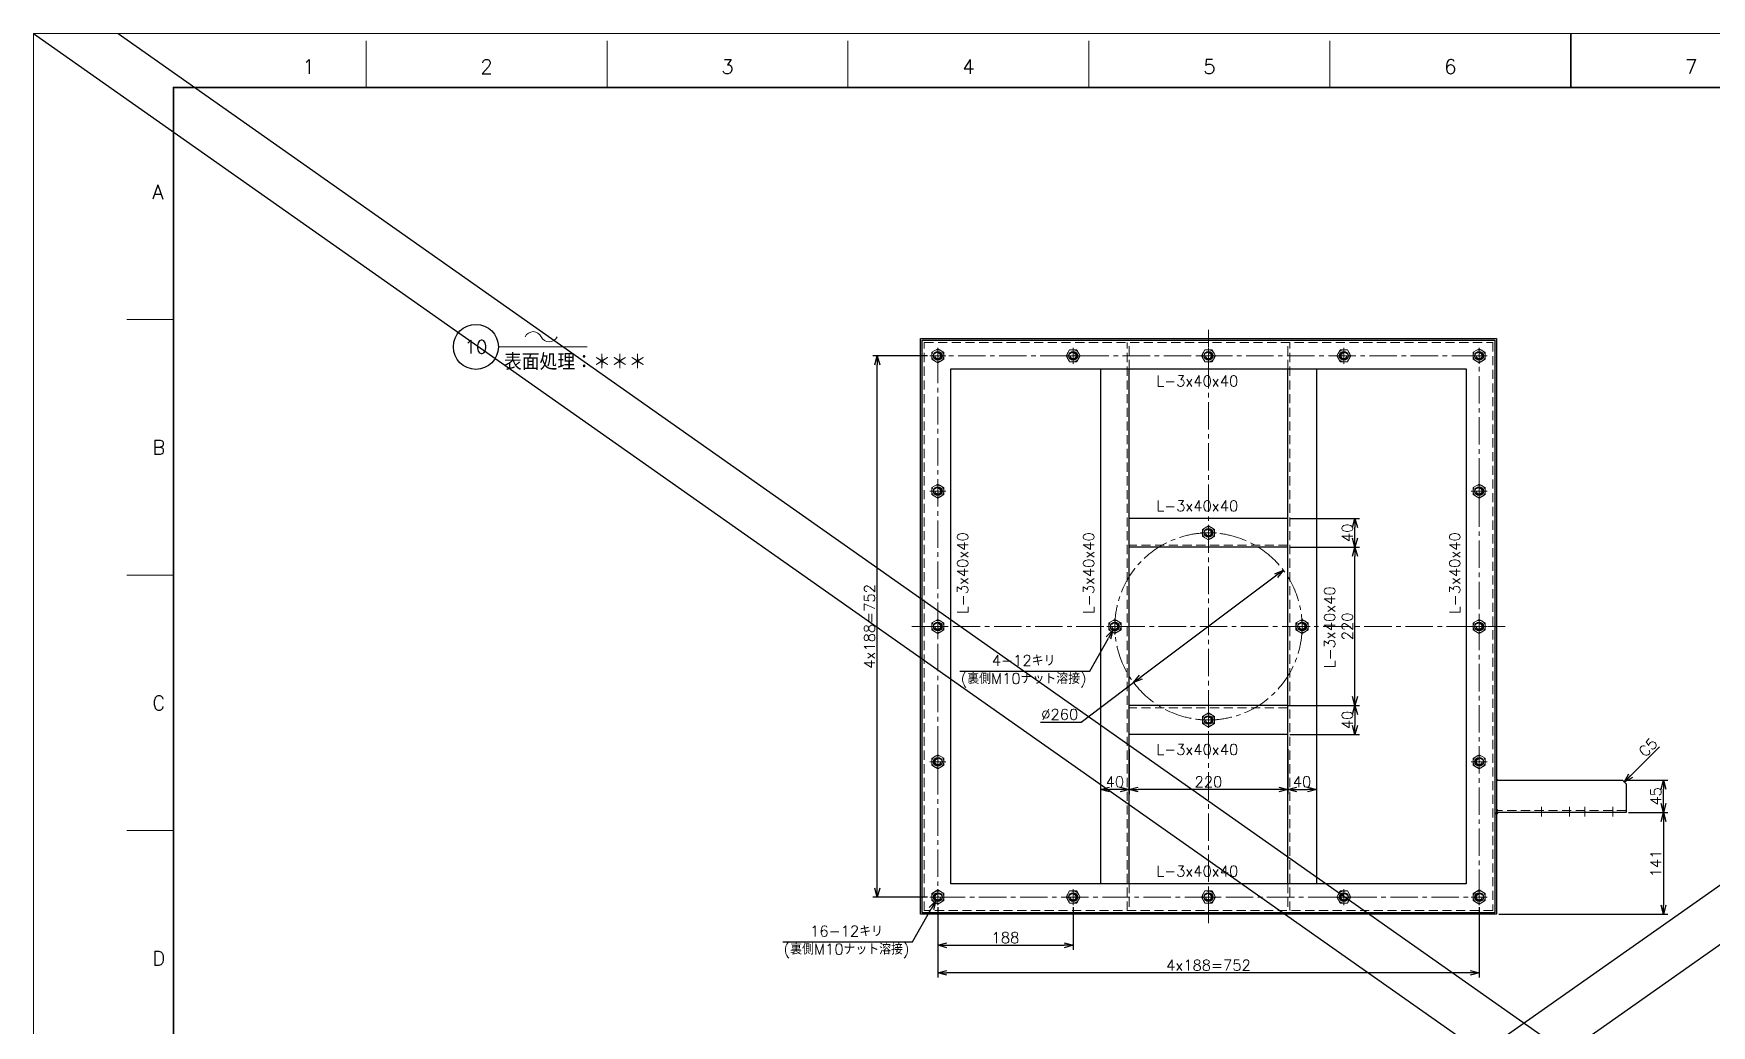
# Model space of a CAD drawing. Header units: millimetres. Extents: x 0 to 13385, y -24 to 3112.
# Drawn here: x 0 to 2331, y 1536 to 2915 of the extents above; entities that cross this region are included whole.
import ezdxf
from ezdxf import colors
from ezdxf.entities.mleader import LeaderData, LeaderLine
from ezdxf.enums import TextEntityAlignment as Align
from ezdxf.math import Vec2, Vec3

# ---------------------------------------------------------------- set-up
doc = ezdxf.new("R2010")
doc.units = ezdxf.units.MM
doc.header["$LTSCALE"] = 2
doc.header["$PDMODE"] = 99
doc.header["$PDSIZE"] = 1
doc.linetypes.add('CENTER2', pattern=[28.575, 19.05, -3.175, 3.175, -3.175])
doc.linetypes.add('HIDDEN', pattern=[9.525, 6.35, -3.175])
for name, color, linetype, lineweight in [('04_HIDDEN', 2, 'HIDDEN', 13), ('05_CENTER', 4, 'CENTER2', 13), ('07_TEXT', 3, 'Continuous', 13), ('08_DIM', 3, 'Continuous', 13), ('90_FRAME', 5, 'Continuous', 35)]:
    doc.layers.add(name, color=color, linetype=linetype, lineweight=lineweight)
doc.layers.add('10_DRAFT', color=8, linetype='Continuous', lineweight=0, plot=False)
doc.layers.add('91_BLANK', color=5, linetype='Continuous', lineweight=0, plot=False)
doc.styles.add('KANJI0', font='txt.shx', dxfattribs={"width": 0.9, "height": 30, "bigfont": 'bigfont'})
doc.styles.add('KSS_TXT', font='txt.shx', dxfattribs={"bigfont": 'extfont2.shx'})
doc.styles.add('KSS_TXT_L', font='txt.shx', dxfattribs={"height": 15, "bigfont": 'extfont2.shx'})
doc.styles.get("Standard").update_dxf_attribs({"font": 'txt.shx', "bigfont": 'extfont2.shx'})
doc.dimstyles.new('KSS_DIM', dxfattribs={"dimscale": 5, "dimtxt": 3, "dimasz": 2.5, "dimexe": 1.25, "dimexo": 0.625, "dimtad": 1, "dimdsep": 46, "dimtxsty": 'KSS_TXT', "dimblk": 'OPEN30', "dimcen": 0, "dimazin": 2, "dimtfac": 0.75, "dimtmove": 0, "dimatfit": 3, "dimldrblk": 'OPEN30', "dimfxl": 1.25, "dimtolj": 1, "dimarcsym": 0})
doc.dimstyles.new('KSS_DIM$3', dxfattribs={"dimscale": 5, "dimtxt": 3, "dimasz": 2.5, "dimexe": 1.25, "dimexo": 0.625, "dimtad": 1, "dimtih": 1, "dimtoh": 1, "dimdsep": 46, "dimtxsty": 'KSS_TXT', "dimblk": 'OPEN30', "dimcen": 0, "dimazin": 2, "dimtfac": 0.75, "dimtofl": 0, "dimtmove": 0, "dimatfit": 3, "dimldrblk": 'OPEN30', "dimfxl": 1.25, "dimtolj": 1, "dimarcsym": 0})

# ---------------------------------------------------------------- blocks, each defined once
blk = doc.blocks.new('AM_BALLOON1')
at = {"transparency": 16777216}
blk.add_circle((0, 0), 5, dxfattribs=at)
blk.add_attdef('B_NUMBER', text='', height=3, dxfattribs=at).set_placement((0, 0), align=Align.MIDDLE_CENTER)
blk = doc.blocks.new('_OPEN')
at = {"color": 0, "linetype": 'ByBlock'}
for p, q in [((-1, 0.17), (0, 0)), ((0, 0), (-1, -0.17)), ((0, 0), (-1, 0))]:
    blk.add_line(p, q, dxfattribs=at)
blk = doc.blocks.new('p1ba05')
for centre, start, end in [((-2.95, 0.29), 24.2276, 155.5758), ((0, 1.62), 204.2276, 335.5758)]:
    blk.add_arc(centre, 1.62, start, end)
blk = doc.blocks.new('M10Nua_1')
at = {"color": 0, "linetype": 'CENTER2'}
for p, q in [((11.1, 0), (-11.1, 0)), ((0, -11.1), (0, 11.1))]:
    blk.add_line(p, q, dxfattribs=at)
at = {"color": 0}
for p, q in [((-4.9, 8.5), (-9.8, 0)), ((-9.8, 0), (-4.9, -8.5)), ((-4.9, 8.5), (4.9, 8.5)), ((9.8, 0), (4.9, 8.5)), ((4.9, -8.5), (9.8, 0)), ((-4.9, -8.5), (4.9, -8.5))]:
    blk.add_line(p, q, dxfattribs=at)
for radius in [8.49, 5, 4]:
    blk.add_circle((0, 0), radius, dxfattribs=at)
at = {"layer": '10_DRAFT', "style": 'KANJI0', "width": 0.82}
blk.add_text('Ｍ１０', height=1.25, dxfattribs=at).set_placement((0.3, 0.1))
blk = doc.blocks.new('_Open30')
at = {"color": 0, "linetype": 'ByBlock', "lineweight": -2}
for p, q in [((-1, 0.27), (0, 0)), ((0, 0), (-1, -0.27)), ((0, 0), (-1, 0))]:
    blk.add_line(p, q, dxfattribs=at)
blk = doc.blocks.new('*D178')
at = {"layer": '08_DIM', "color": 0, "lineweight": -2, "transparency": 16777216}
for p, q in [((2210.1, 1877.2), (2270.1, 1877.2)), ((2263.9, 1844.7), (2263.9, 1864.7)), ((2215.1, 1832.2), (2270.1, 1832.2))]:
    blk.add_line(p, q, dxfattribs=at)
at = {"layer": 'Defpoints', "color": 0, "transparency": 16777216}
for p in [(2206.9, 1877.2), (2263.9, 1877.2), (2211.9, 1832.2)]:
    blk.add_point(p, dxfattribs=at)
at = {"layer": '08_DIM', "color": 0, "lineweight": -2, "transparency": 16777216, "xscale": 12.5, "yscale": 12.5, "zscale": 12.5}
for p, rotation in [((2263.9, 1877.2), 90), ((2263.9, 1832.2), 270)]:
    blk.add_blockref('_Open30', p, dxfattribs=dict(at, rotation=rotation))
at = {"layer": '08_DIM', "color": 0, "transparency": 16777216, "insert": (2253.3, 1854.7), "char_height": 15, "attachment_point": 5, "rotation": 90, "style": 'KSS_TXT'}
blk.add_mtext('\\A1;45', dxfattribs=at)
blk = doc.blocks.new('*D179')
at = {"layer": '08_DIM', "color": 0, "lineweight": -2, "transparency": 16777216}
for p, q in [((2215.1, 1832.2), (2270.1, 1832.2)), ((2263.9, 1819.7), (2263.9, 1703.4)), ((2035.1, 1690.9), (2270.1, 1690.9))]:
    blk.add_line(p, q, dxfattribs=at)
at = {"layer": 'Defpoints', "color": 0, "transparency": 16777216}
for p in [(2211.9, 1832.2), (2031.9, 1690.9), (2263.9, 1690.9)]:
    blk.add_point(p, dxfattribs=at)
at = {"layer": '08_DIM', "color": 0, "lineweight": -2, "transparency": 16777216, "xscale": 12.5, "yscale": 12.5, "zscale": 12.5}
for p, rotation in [((2263.9, 1832.2), 90), ((2263.9, 1690.9), 270)]:
    blk.add_blockref('_Open30', p, dxfattribs=dict(at, rotation=rotation))
at = {"layer": '08_DIM', "color": 0, "transparency": 16777216, "insert": (2253.3, 1761.5), "char_height": 15, "attachment_point": 5, "rotation": 90, "style": 'KSS_TXT'}
blk.add_mtext('\\A1;141', dxfattribs=at)
blk = doc.blocks.new('*D181')
at = {"layer": '08_DIM', "color": 0, "lineweight": -2, "transparency": 16777216}
for p, q in [((1745.1, 2200.9), (1841.5, 2200.9)), ((1835.3, 1993.4), (1835.3, 2188.4)), ((1741.7, 1980.9), (1841.5, 1980.9))]:
    blk.add_line(p, q, dxfattribs=at)
at = {"layer": 'Defpoints', "color": 0, "transparency": 16777216}
for p in [(1741.9, 2200.9), (1835.3, 2200.9), (1738.6, 1980.9)]:
    blk.add_point(p, dxfattribs=at)
at = {"layer": '08_DIM', "color": 0, "lineweight": -2, "transparency": 16777216, "xscale": 12.5, "yscale": 12.5, "zscale": 12.5}
for p, rotation in [((1835.3, 2200.9), 90), ((1835.3, 1980.9), 270)]:
    blk.add_blockref('_Open30', p, dxfattribs=dict(at, rotation=rotation))
at = {"layer": '08_DIM', "color": 0, "transparency": 16777216, "insert": (1824.7, 2090.9), "char_height": 15, "attachment_point": 5, "rotation": 90, "style": 'KSS_TXT'}
blk.add_mtext('\\A1;220', dxfattribs=at)
blk = doc.blocks.new('*D182')
at = {"layer": '08_DIM', "color": 0, "lineweight": -2, "transparency": 16777216}
for p, q in [((1743.6, 1980.9), (1841.5, 1980.9)), ((1835.3, 1968.4), (1835.3, 1953.4)), ((1745.1, 1940.9), (1841.5, 1940.9))]:
    blk.add_line(p, q, dxfattribs=at)
at = {"layer": 'Defpoints', "color": 0, "transparency": 16777216}
for p in [(1740.5, 1980.9), (1741.9, 1940.9), (1835.3, 1940.9)]:
    blk.add_point(p, dxfattribs=at)
at = {"layer": '08_DIM', "color": 0, "lineweight": -2, "transparency": 16777216, "xscale": 12.5, "yscale": 12.5, "zscale": 12.5}
for p, rotation in [((1835.3, 1980.9), 90), ((1835.3, 1940.9), 270)]:
    blk.add_blockref('_Open30', p, dxfattribs=dict(at, rotation=rotation))
at = {"layer": '08_DIM', "color": 0, "transparency": 16777216, "insert": (1824.7, 1960.9), "char_height": 15, "attachment_point": 5, "rotation": 90, "style": 'KSS_TXT'}
blk.add_mtext('\\A1;40', dxfattribs=at)
blk = doc.blocks.new('*D183')
at = {"layer": '08_DIM', "color": 0, "lineweight": -2, "transparency": 16777216}
for p, q in [((1745.1, 2240.9), (1841.5, 2240.9)), ((1835.3, 2213.4), (1835.3, 2228.4)), ((1745.1, 2200.9), (1841.5, 2200.9))]:
    blk.add_line(p, q, dxfattribs=at)
at = {"layer": 'Defpoints', "color": 0, "transparency": 16777216}
for p in [(1741.9, 2240.9), (1835.3, 2240.9), (1741.9, 2200.9)]:
    blk.add_point(p, dxfattribs=at)
at = {"layer": '08_DIM', "color": 0, "lineweight": -2, "transparency": 16777216, "xscale": 12.5, "yscale": 12.5, "zscale": 12.5}
for p, rotation in [((1835.3, 2240.9), 90), ((1835.3, 2200.9), 270)]:
    blk.add_blockref('_Open30', p, dxfattribs=dict(at, rotation=rotation))
at = {"layer": '08_DIM', "color": 0, "transparency": 16777216, "insert": (1824.7, 2220.9), "char_height": 15, "attachment_point": 5, "rotation": 90, "style": 'KSS_TXT'}
blk.add_mtext('\\A1;40', dxfattribs=at)
blk = doc.blocks.new('*D184')
at = {"layer": '08_DIM', "color": 0, "lineweight": -2, "transparency": 16777216}
for p, q in [((1521.9, 1920.4), (1521.9, 1858)), ((1741.9, 1920.4), (1741.9, 1858)), ((1729.4, 1864.3), (1534.4, 1864.3))]:
    blk.add_line(p, q, dxfattribs=at)
at = {"layer": 'Defpoints', "color": 0, "transparency": 16777216}
for p in [(1521.9, 1923.5), (1741.9, 1923.5), (1521.9, 1864.3)]:
    blk.add_point(p, dxfattribs=at)
at = {"layer": '08_DIM', "color": 0, "lineweight": -2, "transparency": 16777216, "xscale": 12.5, "yscale": 12.5, "zscale": 12.5, "rotation": 180}
blk.add_blockref('_Open30', (1521.9, 1864.3), dxfattribs=at)
at = {"layer": '08_DIM', "color": 0, "lineweight": -2, "transparency": 16777216, "xscale": 12.5, "yscale": 12.5, "zscale": 12.5}
blk.add_blockref('_Open30', (1741.9, 1864.3), dxfattribs=at)
at = {"layer": '08_DIM', "color": 0, "transparency": 16777216, "insert": (1631.9, 1874.9), "char_height": 15, "attachment_point": 5, "style": 'KSS_TXT'}
blk.add_mtext('\\A1;220', dxfattribs=at)
blk = doc.blocks.new('*D185')
at = {"layer": '08_DIM', "color": 0, "lineweight": -2, "transparency": 16777216}
for p, q in [((1781.9, 1957.4), (1781.9, 1858)), ((1741.9, 1920.4), (1741.9, 1858)), ((1754.4, 1864.3), (1769.4, 1864.3))]:
    blk.add_line(p, q, dxfattribs=at)
at = {"layer": 'Defpoints', "color": 0, "transparency": 16777216}
for p in [(1781.9, 1960.5), (1741.9, 1923.5), (1781.9, 1864.3)]:
    blk.add_point(p, dxfattribs=at)
at = {"layer": '08_DIM', "color": 0, "lineweight": -2, "transparency": 16777216, "xscale": 12.5, "yscale": 12.5, "zscale": 12.5, "rotation": 180}
blk.add_blockref('_Open30', (1741.9, 1864.3), dxfattribs=at)
at = {"layer": '08_DIM', "color": 0, "lineweight": -2, "transparency": 16777216, "xscale": 12.5, "yscale": 12.5, "zscale": 12.5}
blk.add_blockref('_Open30', (1781.9, 1864.3), dxfattribs=at)
at = {"layer": '08_DIM', "color": 0, "transparency": 16777216, "insert": (1761.9, 1874.9), "char_height": 15, "attachment_point": 5, "style": 'KSS_TXT'}
blk.add_mtext('\\A1;40', dxfattribs=at)
blk = doc.blocks.new('*D186')
at = {"layer": '08_DIM', "color": 0, "lineweight": -2, "transparency": 16777216}
for p, q in [((1481.9, 1957.4), (1481.9, 1858)), ((1521.9, 1920.4), (1521.9, 1858)), ((1509.4, 1864.3), (1494.4, 1864.3))]:
    blk.add_line(p, q, dxfattribs=at)
at = {"layer": 'Defpoints', "color": 0, "transparency": 16777216}
for p in [(1481.9, 1960.5), (1521.9, 1923.5), (1481.9, 1864.3)]:
    blk.add_point(p, dxfattribs=at)
at = {"layer": '08_DIM', "color": 0, "lineweight": -2, "transparency": 16777216, "xscale": 12.5, "yscale": 12.5, "zscale": 12.5, "rotation": 180}
blk.add_blockref('_Open30', (1481.9, 1864.3), dxfattribs=at)
at = {"layer": '08_DIM', "color": 0, "lineweight": -2, "transparency": 16777216, "xscale": 12.5, "yscale": 12.5, "zscale": 12.5}
blk.add_blockref('_Open30', (1521.9, 1864.3), dxfattribs=at)
at = {"layer": '08_DIM', "color": 0, "transparency": 16777216, "insert": (1501.9, 1874.9), "char_height": 15, "attachment_point": 5, "style": 'KSS_TXT'}
blk.add_mtext('\\A1;40', dxfattribs=at)
blk = doc.blocks.new('*D187')
at = {"layer": '08_DIM', "color": 0, "lineweight": -2, "transparency": 16777216}
for p, q in [((1735.9, 2168.9), (1538, 2020.3)), ((1455.1, 1958), (1528, 2012.8)), ((1398.7, 1958), (1455.1, 1958))]:
    blk.add_line(p, q, dxfattribs=at)
at = {"layer": 'Defpoints', "color": 0, "transparency": 16777216}
for p in [(1735.9, 2168.9), (1528, 2012.8)]:
    blk.add_point(p, dxfattribs=at)
at = {"layer": '08_DIM', "color": 0, "lineweight": -2, "transparency": 16777216, "xscale": 12.5, "yscale": 12.5, "zscale": 12.5}
for p, rotation in [((1735.9, 2168.9), 36.91490904438938), ((1528, 2012.8), 216.9149090443894)]:
    blk.add_blockref('_Open30', p, dxfattribs=dict(at, rotation=rotation))
at = {"layer": '08_DIM', "color": 0, "transparency": 16777216, "insert": (1425.3, 1968.6), "char_height": 15, "attachment_point": 5, "style": 'KSS_TXT'}
blk.add_mtext('\\A1;%%C260', dxfattribs=at)
blk = doc.blocks.new('*D188')
at = {"layer": '08_DIM', "color": 0, "lineweight": -2, "transparency": 16777216}
for p, q in [((1467, 2028.5), (1492.9, 2074.7)), ((1286.6, 2028.5), (1467, 2028.5))]:
    blk.add_line(p, q, dxfattribs=at)
at = {"layer": 'Defpoints', "color": 0, "transparency": 16777216}
for p in [(1499, 2085.6), (1504.9, 2096.1)]:
    blk.add_point(p, dxfattribs=at)
at = {"layer": '08_DIM', "color": 0, "lineweight": -2, "transparency": 16777216, "xscale": 12.5, "yscale": 12.5, "zscale": 12.5, "rotation": 60.71540780738334}
blk.add_blockref('_Open30', (1499, 2085.6), dxfattribs=at)
at = {"layer": '08_DIM', "color": 0, "transparency": 16777216, "insert": (1375.2, 2028.5), "char_height": 15, "attachment_point": 5, "style": 'KSS_TXT'}
blk.add_mtext('\\A1;4-12キリ\\P(裏側M10ナット溶接)', dxfattribs=at)
blk = doc.blocks.new('*D189')
at = {"layer": '08_DIM', "color": 0, "lineweight": -2, "transparency": 16777216}
for p, q in [((1255.9, 1700.6), (1255.9, 1641.6)), ((1443.9, 1700.6), (1443.9, 1641.6)), ((1268.4, 1647.8), (1431.4, 1647.8))]:
    blk.add_line(p, q, dxfattribs=at)
at = {"layer": 'Defpoints', "color": 0, "transparency": 16777216}
for p in [(1255.9, 1703.8), (1443.9, 1703.8), (1443.9, 1647.8)]:
    blk.add_point(p, dxfattribs=at)
at = {"layer": '08_DIM', "color": 0, "lineweight": -2, "transparency": 16777216, "xscale": 12.5, "yscale": 12.5, "zscale": 12.5, "rotation": 180.0000000000005}
blk.add_blockref('_Open30', (1255.9, 1647.8), dxfattribs=at)
at = {"layer": '08_DIM', "color": 0, "lineweight": -2, "transparency": 16777216, "xscale": 12.5, "yscale": 12.5, "zscale": 12.5}
blk.add_blockref('_Open30', (1443.9, 1647.8), dxfattribs=at)
at = {"layer": '08_DIM', "color": 0, "transparency": 16777216, "insert": (1349.9, 1658.4), "char_height": 15, "attachment_point": 5, "style": 'KSS_TXT'}
blk.add_mtext('\\A1;188', dxfattribs=at)
blk = doc.blocks.new('*D190')
at = {"layer": '08_DIM', "color": 0, "lineweight": -2, "transparency": 16777216}
for p, q in [((1255.9, 1700.6), (1255.9, 1603.2)), ((2007.9, 1700.6), (2007.9, 1603.2)), ((1995.4, 1609.5), (1268.4, 1609.5))]:
    blk.add_line(p, q, dxfattribs=at)
at = {"layer": 'Defpoints', "color": 0, "transparency": 16777216}
for p in [(1255.9, 1703.8), (2007.9, 1703.8), (1255.9, 1609.5)]:
    blk.add_point(p, dxfattribs=at)
at = {"layer": '08_DIM', "color": 0, "lineweight": -2, "transparency": 16777216, "xscale": 12.5, "yscale": 12.5, "zscale": 12.5, "rotation": 180}
blk.add_blockref('_Open30', (1255.9, 1609.5), dxfattribs=at)
at = {"layer": '08_DIM', "color": 0, "lineweight": -2, "transparency": 16777216, "xscale": 12.5, "yscale": 12.5, "zscale": 12.5}
blk.add_blockref('_Open30', (2007.9, 1609.5), dxfattribs=at)
at = {"layer": '08_DIM', "color": 0, "transparency": 16777216, "insert": (1631.9, 1620.1), "char_height": 15, "attachment_point": 5, "style": 'KSS_TXT'}
blk.add_mtext('\\A1;4x188=752', dxfattribs=at)
blk = doc.blocks.new('*D191')
at = {"layer": '08_DIM', "color": 0, "lineweight": -2, "transparency": 16777216}
for p, q in [((1241.7, 2466.9), (1165.6, 2466.9)), ((1171.9, 1727.4), (1171.9, 2454.4)), ((1241.7, 1714.9), (1165.6, 1714.9))]:
    blk.add_line(p, q, dxfattribs=at)
at = {"layer": 'Defpoints', "color": 0, "transparency": 16777216}
for p in [(1171.9, 2466.9), (1244.8, 2466.9), (1244.8, 1714.9)]:
    blk.add_point(p, dxfattribs=at)
at = {"layer": '08_DIM', "color": 0, "lineweight": -2, "transparency": 16777216, "xscale": 12.5, "yscale": 12.5, "zscale": 12.5}
for p, rotation in [((1171.9, 2466.9), 90), ((1171.9, 1714.9), 270)]:
    blk.add_blockref('_Open30', p, dxfattribs=dict(at, rotation=rotation))
at = {"layer": '08_DIM', "color": 0, "transparency": 16777216, "insert": (1161.2, 2090.9), "char_height": 15, "attachment_point": 5, "rotation": 90, "style": 'KSS_TXT'}
blk.add_mtext('\\A1;4x188=752', dxfattribs=at)
blk = doc.blocks.new('*D192')
at = {"layer": '08_DIM', "color": 0, "lineweight": -2, "transparency": 16777216}
for p, q in [((1221, 1652.5), (1246.9, 1698.7)), ((1040.6, 1652.5), (1221, 1652.5))]:
    blk.add_line(p, q, dxfattribs=at)
at = {"layer": 'Defpoints', "color": 0, "transparency": 16777216}
for p in [(1253, 1709.6), (1258.9, 1720.1)]:
    blk.add_point(p, dxfattribs=at)
at = {"layer": '08_DIM', "color": 0, "lineweight": -2, "transparency": 16777216, "xscale": 12.5, "yscale": 12.5, "zscale": 12.5, "rotation": 60.71540780738334}
blk.add_blockref('_Open30', (1253, 1709.6), dxfattribs=at)
at = {"layer": '08_DIM', "color": 0, "transparency": 16777216, "insert": (1129.2, 1652.5), "char_height": 15, "attachment_point": 5, "style": 'KSS_TXT'}
blk.add_mtext('\\A1;16-\\A1;12キリ\\P(裏側M10ナット溶接)', dxfattribs=at)

msp = doc.modelspace()

# ---------------------------------------------------------------- linework, layer by layer
for p, q in [((4141.004, 2914.599), (0, 0)), ((4023.569, 2914.599), (0, 82.656)), ((0, 2914.599), (4141.004, 0)), ((117.435, 2914.599), (4141.004, 82.656))]:
    msp.add_line(p, q)
at = {"color": 0}
for p, q in [((1481.944, 2448.562), (1481.944, 1733.162)), ((1521.944, 1733.162), (1521.944, 2448.562)), ((1741.944, 1733.162), (1741.944, 2448.562)), ((1781.944, 2448.562), (1781.944, 1733.162)), ((1741.944, 2240.862), (1521.944, 2240.862)), ((1741.944, 2200.862), (1521.944, 2200.862)), ((1741.944, 1980.862), (1521.944, 1980.862)), ((1741.944, 1940.862), (1521.944, 1940.862)), ((2031.944, 1877.212), (2206.944, 1877.212)), ((2206.944, 1877.212), (2211.944, 1872.212)), ((2211.944, 1872.212), (2211.944, 1832.212)), ((2211.944, 1832.212), (2031.944, 1832.212))]:
    msp.add_line(p, q, dxfattribs=at)
for points in [[(1231.944, 1690.862), (1231.944, 2490.862), (2031.944, 2490.862), (2031.944, 1690.862)], [(1234.244, 1693.162), (1234.244, 2488.562), (2029.644, 2488.562), (2029.644, 1693.162)], [(1274.244, 1733.162), (1274.244, 2448.562), (1989.644, 2448.562), (1989.644, 1733.162)]]:
    msp.add_lwpolyline(points, close=True, dxfattribs=at)
at = {"color": 3}
for points in [[(2031.944, 1877.212), (2033.944, 1877.212), (2031.944, 1879.212), (2031.944, 1879.212)], [(2031.944, 1835.212), (2033.944, 1835.212), (2031.944, 1837.212), (2031.944, 1837.212)], [(2031.944, 1832.212), (2033.944, 1832.212), (2031.944, 1830.212), (2031.944, 1830.212)]]:
    msp.add_lwpolyline(points, close=True, dxfattribs=at)
at = {"color": 0}
for centre in [(1255.944, 2466.862), (1443.944, 2466.862), (1631.944, 2466.862), (1819.944, 2466.862), (2007.944, 2466.862), (1255.944, 2278.862), (2007.944, 2278.862), (1631.944, 2220.862), (1255.944, 2090.862), (1501.944, 2090.862), (1761.944, 2090.862), (2007.944, 2090.862), (1631.944, 1960.862), (1255.944, 1902.862), (2007.944, 1902.862), (1255.944, 1714.862), (1443.944, 1714.862), (1631.944, 1714.862), (1819.944, 1714.862), (2007.944, 1714.862)]:
    msp.add_circle(centre, 6, dxfattribs=at)
at = {"layer": '04_HIDDEN'}
for p, q in [((1518.944, 1696.162), (1518.944, 2485.562)), ((1521.944, 2448.562), (1521.944, 2485.562)), ((1741.944, 2448.562), (1741.944, 2485.562)), ((1744.944, 1696.162), (1744.944, 2485.562)), ((1741.944, 2203.862), (1521.944, 2203.862)), ((1741.944, 1977.862), (1521.944, 1977.862)), ((2211.944, 1835.212), (2031.944, 1835.212)), ((1521.944, 1733.162), (1521.944, 1696.162)), ((1741.944, 1733.162), (1741.944, 1696.162))]:
    msp.add_line(p, q, dxfattribs=at)
msp.add_lwpolyline([(1237.244, 1696.162), (1237.244, 2485.562), (2026.644, 2485.562), (2026.644, 1696.162)], close=True, dxfattribs=at)
at = {"layer": '05_CENTER'}
for p, q in [((1631.944, 1678.647), (1631.944, 2503.077)), ((1219.729, 2090.862), (2044.159, 2090.862)), ((2094.444, 1840.152), (2094.444, 1826.569)), ((2133.444, 1840.152), (2133.444, 1826.569)), ((2154.444, 1840.152), (2154.444, 1826.569)), ((2193.444, 1840.152), (2193.444, 1826.569))]:
    msp.add_line(p, q, dxfattribs=at)
msp.add_lwpolyline([(1255.944, 2466.862), (1255.944, 1714.862), (2007.944, 1714.862), (2007.944, 2466.862)], close=True, dxfattribs=at)
msp.add_circle((1631.944, 2090.862), 130, dxfattribs=at)
at = {"layer": '08_DIM'}
msp.add_line((645.672, 2479.249), (769.089, 2479.249), dxfattribs=at)
at = {"layer": '90_FRAME'}
msp.add_line((2135.212, 2914.599), (2135.212, 2839.789), dxfattribs=at)
at = {"layer": '90_FRAME', "color": 4, "lineweight": 13}
for p, q in [((461.877, 2839.789), (461.877, 2904.599)), ((796.544, 2839.789), (796.544, 2904.599)), ((1131.211, 2839.789), (1131.211, 2904.599)), ((1465.878, 2839.789), (1465.878, 2904.599)), ((1800.545, 2839.789), (1800.545, 2904.599)), ((194.23, 2517.113), (129.42, 2517.113)), ((194.23, 2162.127), (129.42, 2162.127)), ((194.23, 1807.141), (129.42, 1807.141))]:
    msp.add_line(p, q, dxfattribs=at)
at = {"layer": '90_FRAME'}
msp.add_lwpolyline([(194.23, 64.52), (4076.195, 64.52), (4076.195, 2839.789), (194.23, 2839.789)], close=True, dxfattribs=at)
at = {"layer": '91_BLANK'}
msp.add_lwpolyline([(0, 0), (4141.004, 0), (4141.004, 2914.599), (0, 2914.599)], close=True, dxfattribs=at)

# ---------------------------------------------------------------- block references
at = {"layer": '04_HIDDEN', "rotation": 270}
for p in [(1255.944, 2466.862), (2007.944, 2466.862), (1255.944, 2278.862), (2007.944, 2278.862), (1631.944, 2220.862), (1255.944, 2090.862), (1501.944, 2090.862), (1761.944, 2090.862), (2007.944, 2090.862), (1631.944, 1960.862)]:
    msp.add_blockref('M10Nua_1', p, dxfattribs=at)
at = {"layer": '04_HIDDEN'}
for p in [(1443.944, 2466.862), (1631.944, 2466.862), (1443.944, 1714.862), (1631.944, 1714.862)]:
    msp.add_blockref('M10Nua_1', p, dxfattribs=at)
at = {"layer": '04_HIDDEN', "xscale": -1}
for p, rotation in [((1819.944, 2466.862), 359.9999999999999), ((1255.944, 1902.862), 270), ((2007.944, 1902.862), 270), ((1255.944, 1714.862), 270), ((1819.944, 1714.862), 359.9999999999999), ((2007.944, 1714.862), 270)]:
    msp.add_blockref('M10Nua_1', p, dxfattribs=dict(at, rotation=rotation))
at = {"layer": '08_DIM', "xscale": 7.5, "yscale": 7.5, "zscale": 7.5}
msp.add_blockref('p1ba05', (716.157, 2486.087), dxfattribs=at)

# ---------------------------------------------------------------- texts
at = {"layer": '07_TEXT', "insert": (653.325, 2469.733), "char_height": 22.5, "attachment_point": 1, "style": 'KSS_TXT'}
msp.add_mtext('表面処理：＊＊＊', dxfattribs=at)
at = {"layer": '08_DIM', "style": 'KSS_TXT'}
for p in [(1559.41, 2424.311), (1559.41, 2250.774), (1559.41, 1912.308), (1559.41, 1743.343)]:
    msp.add_text('L-3x40x40', height=15, dxfattribs=at).set_placement(p)
for p in [(1297.954, 2107.95), (1473.022, 2107.95), (1981.492, 2107.95), (1807.735, 2032.693)]:
    msp.add_text('L-3x40x40', height=15, rotation=90, dxfattribs=at).set_placement(p)
at = {"layer": '08_DIM', "insert": (2238.451, 1908.138), "char_height": 15, "attachment_point": 7, "rotation": 45, "style": 'KSS_TXT_L'}
msp.add_mtext('C5', dxfattribs=at)
at = {"layer": '90_FRAME', "color": 0, "lineweight": 13, "style": 'KSS_TXT'}
for s, p in [('1', (381.884, 2852.698)), ('2', (629.21, 2852.698)), ('3', (963.877, 2852.698)), ('4', (1298.545, 2852.698)), ('5', (1633.212, 2852.698)), ('6', (1967.879, 2852.698)), ('7', (2302.546, 2852.698))]:
    msp.add_text(s, height=20, dxfattribs=at).set_placement(p, align=Align.BOTTOM_CENTER)
for s, p in [('A', (164.787, 2694.606)), ('B', (164.787, 2339.62)), ('C', (164.787, 1984.634)), ('D', (164.787, 1629.648))]:
    msp.add_text(s, height=20, dxfattribs=at).set_placement(p, align=Align.MIDDLE_LEFT)

# ---------------------------------------------------------------- dimensions: what is measured, and where the dimension line sits
at = {"layer": '08_DIM'}
for base, p1, p2, text, picture, middle in [((1171.88, 2466.862), (1244.84, 1714.862), (1244.84, 2466.862), '4x188=<>', '*D191', (1161.245, 2090.862)), ((2263.893, 1690.862), (2211.944, 1832.212), (2031.944, 1690.862), '141', '*D179', (2253.268, 1761.537))]:
    dim = msp.add_linear_dim(base=base, p1=p1, p2=p2, angle=90, text=text, dimstyle='KSS_DIM', dxfattribs=at)
    dim.commit()
    dim.dimension.update_dxf_attribs({"geometry": picture, "text_midpoint": middle})
for base, p1, p2, angle, picture, middle in [((1835.287, 2240.862), (1741.944, 2200.862), (1741.944, 2240.862), 90, '*D183', (1824.662, 2220.862)), ((1835.287, 2200.862), (1738.577, 1980.862), (1741.944, 2200.862), 90, '*D181', (1824.662, 2090.862)), ((1835.287, 1940.862), (1740.472, 1980.862), (1741.944, 1940.862), 90, '*D182', (1824.662, 1960.862)), ((2263.893, 1877.212), (2211.944, 1832.212), (2206.944, 1877.212), 90, '*D178', (2253.258, 1854.712)), ((1443.944, 1647.801), (1255.944, 1703.758), (1443.944, 1703.758), 180, '*D189', (1349.944, 1658.426))]:
    dim = msp.add_linear_dim(base=base, p1=p1, p2=p2, angle=angle, dimstyle='KSS_DIM', dxfattribs=at)
    dim.commit()
    dim.dimension.update_dxf_attribs({"geometry": picture, "text_midpoint": middle})
dim = msp.add_diameter_dim_2p(p1=(1735.883, 2168.943), p2=(1528.005, 2012.78), dimstyle='KSS_DIM$3', override={"dimscale": 5, "dimpost": '%%C<>', "dimtix": 1, "dimatfit": 2}, dxfattribs=at)
dim.commit()
dim.dimension.update_dxf_attribs({"geometry": '*D187', "text_midpoint": (1425.337, 1957.994), "dimtype": 163})
for p1, p2, text, override, picture, middle in [((1504.879, 2096.095), (1499.009, 2085.629), '4-<>', {"dimpost": '<>キリ\\X(裏側M10ナット溶接)'}, '*D188', (1375.217, 2028.494)), ((1258.879, 1720.095), (1253.009, 1709.629), '16-\\A1;<>', {"dimpost": '<>キリ\\X(裏側M10ナット溶接)', "dimtxsty": 'KSS_TXT', "dimtfill": 0, "dimtfillclr": 0}, '*D192', (1129.217, 1652.494))]:
    dim = msp.add_diameter_dim_2p(p1=p1, p2=p2, text=text, dimstyle='KSS_DIM$3', override=override, dxfattribs=at)
    dim.commit()
    dim.dimension.update_dxf_attribs({"geometry": picture, "text_midpoint": middle, "dimtype": 163})
for base, p1, p2, picture, middle in [((1481.944, 1864.25), (1521.944, 1923.536), (1481.944, 1960.536), '*D186', (1501.944, 1874.875)), ((1781.944, 1864.25), (1741.944, 1923.536), (1781.944, 1960.536), '*D185', (1761.944, 1874.875)), ((1521.944, 1864.25), (1741.944, 1923.536), (1521.944, 1923.536), '*D184', (1631.944, 1874.875))]:
    dim = msp.add_linear_dim(base=base, p1=p1, p2=p2, dimstyle='KSS_DIM', dxfattribs=at)
    dim.commit()
    dim.dimension.update_dxf_attribs({"geometry": picture, "text_midpoint": middle})
dim = msp.add_linear_dim(base=(1255.944, 1609.466), p1=(2007.944, 1703.758), p2=(1255.944, 1703.758), text='4x188=<>', dimstyle='KSS_DIM', dxfattribs=at)
dim.commit()
dim.dimension.update_dxf_attribs({"geometry": '*D190', "text_midpoint": (1631.944, 1620.102)})

# ---------------------------------------------------------------- leaders
at = {"layer": '08_DIM', "annotation_type": 0, "has_hookline": 1, "hookline_direction": 0, "text_width": 25, "horizontal_direction": (0.707107, 0.707107, 0)}
msp.add_leader([(2209.444, 1874.712), (2238.451, 1903.719)], dimstyle='KSS_DIM', dxfattribs=at)
at = {"layer": '08_DIM'}
msp.add_leader([(2209.444, 1874.712), (2250.744, 1916.012)], dimstyle='KSS_DIM', dxfattribs=at)
ml = msp.add_multileader_block('Standard', dxfattribs=at)
ml.set_content('AM_BALLOON1', color=256, scale=6.25)
ml.set_attribute('B_NUMBER', '10', width=0)
ml.set_leader_properties(color=256, linetype='ByLayer', lineweight=-1)
ml.set_arrow_properties(name='OPEN')
ml.build(insert=Vec2(0, 0))
ml.multileader.update_dxf_attribs({"leader_type": 0, "has_dogleg": 0, "text_right_attachment_type": 6, "dogleg_length": 0, "arrow_head_size": 12.5, "scale": 2.5, "block_connection_type": 1})
ctx = ml.context
ctx.base_point, ctx.scale, ctx.char_height, ctx.arrow_head_size, ctx.landing_gap_size, ctx.plane_origin = Vec3(5098.678, 2641.054), 2.5, 25, 12.5, 12.5, Vec3(5098.678, 2641.054)
ctx.right_attachment, ctx.attachment_type = 6, 1
notes = []
notes.append((ctx, [(0, (0, 0, 0), (0, 0), (1, 0), 1, [])]))
ctx.block.insert = Vec3(5098.678, 2641.054)
ml = msp.add_multileader_block('Standard', dxfattribs=at)
ml.set_content('AM_BALLOON1', color=256, scale=6.25)
ml.set_attribute('B_NUMBER', '10', width=0)
ml.set_leader_properties(color=256, linetype='ByLayer', lineweight=-1)
ml.set_arrow_properties(name='OPEN')
ml.build(insert=Vec2(0, 0))
ml.multileader.update_dxf_attribs({"leader_type": 0, "has_dogleg": 0, "text_right_attachment_type": 6, "dogleg_length": 0, "arrow_head_size": 12.5, "scale": 2.5, "block_connection_type": 1})
ctx = ml.context
ctx.base_point, ctx.scale, ctx.char_height, ctx.arrow_head_size, ctx.landing_gap_size, ctx.plane_origin = Vec3(9720.755, 2641.054), 2.5, 25, 12.5, 12.5, Vec3(9720.755, 2641.054)
ctx.right_attachment, ctx.attachment_type = 6, 1
notes.append((ctx, [(0, (0, 0, 0), (0, 0), (1, 0), 1, [])]))
ctx.block.insert = Vec3(9720.755, 2641.054)
ml = msp.add_multileader_block('Standard', dxfattribs=at)
ml.set_content('AM_BALLOON1', color=256, scale=6.25)
ml.set_attribute('B_NUMBER', '10', width=0)
ml.set_leader_properties(color=256, linetype='ByLayer', lineweight=-1)
ml.set_arrow_properties(name='OPEN')
ml.build(insert=Vec2(0, 0))
ml.multileader.update_dxf_attribs({"leader_type": 0, "has_dogleg": 0, "text_right_attachment_type": 6, "dogleg_length": 0, "arrow_head_size": 12.5, "scale": 2.5, "block_connection_type": 1})
ctx = ml.context
ctx.base_point, ctx.scale, ctx.char_height, ctx.arrow_head_size, ctx.landing_gap_size, ctx.plane_origin = Vec3(614.378, 2479.289), 2.5, 25, 12.5, 12.5, Vec3(614.378, 2479.289)
ctx.right_attachment, ctx.attachment_type = 6, 1
notes.append((ctx, [(0, (0, 0, 0), (0, 0), (1, 0), 1, [])]))
ctx.block.insert = Vec3(614.378, 2479.289)
for ctx, leaders in notes:
    for number, flags, end, landing, length, lines in leaders:
        leader = LeaderData()
        leader.index, (leader.has_last_leader_line, leader.has_dogleg_vector, leader.attachment_direction) = number, flags
        leader.last_leader_point, leader.dogleg_vector, leader.dogleg_length = Vec3(end), Vec3(landing), length
        for number, points, colour, breaks in lines:
            line = LeaderLine()
            line.index, line.vertices, line.color, line.breaks = number, Vec3.list(points), colors.encode_raw_color(colour), breaks
            leader.lines.append(line)
        ctx.leaders.append(leader)

doc.saveas('drawing.dxf')
